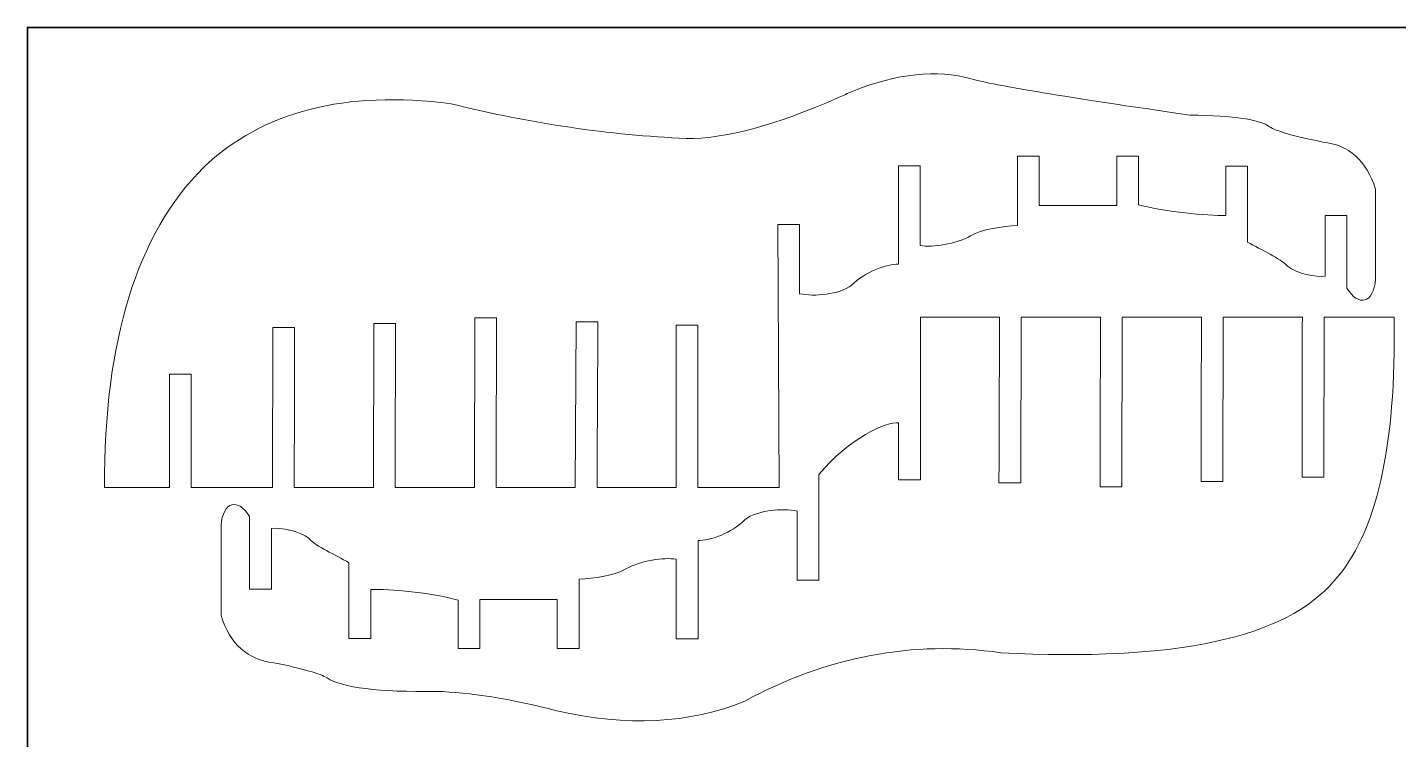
# Model space of a CAD drawing. Header units: inches. Extents: x -777 to 162, y -556 to 220.
# Drawn here: x -294.8 to -117, y -11.7 to 80.7 of the extents above; entities that cross this region are included whole.
import ezdxf

# ---------------------------------------------------------------- set-up
doc = ezdxf.new("R2010")
doc.units = ezdxf.units.IN
doc.header["$MEASUREMENT"] = 0
doc.layers.add('Layer 1', color=1, linetype='Continuous')
doc.layers.add('Layer 2', color=5, linetype='Continuous')

msp = doc.modelspace()

# ---------------------------------------------------------------- linework, layer by layer
at = {"layer": 'Layer 1', "lineweight": 9}
for points, knots in [([(-133.7584, 67.781), (-134.8675, 68.7163), (-138.3153, 69.2276), (-144.1024, 69.3147), (-144.1024, 69.3147), (-160.009, 71.6029), (-169.4564, 73.1629), (-172.4431, 73.9939), (-172.4431, 73.9939), (-176.8666, 75.2492), (-182.0074, 74.7112), (-187.8656, 72.38), (-187.8656, 72.38), (-188.4335, 72.1183), (-188.9941, 71.865), (-189.5467, 71.6208), (-189.5467, 71.6208), (-197.8408, 67.9501), (-204.4538, 66.1707), (-209.3854, 66.283), (-209.3854, 66.283), (-219.3085, 66.7014), (-229.4706, 68.1958), (-239.8723, 70.7661)], [0, 0, 0, 0, 0.16666667, 0.16666667, 0.16666667, 0.16666668, 0.33333333, 0.33333333, 0.33333333, 0.33333334, 0.5, 0.5, 0.5, 0.50000001, 0.66666667, 0.66666667, 0.66666667, 0.66666668, 0.83333333, 0.83333333, 0.83333333, 0.83333334, 1, 1, 1, 1]), ([(-239.8723, 70.7661), (-253.5609, 72.5597), (-264.261, 69.8097), (-271.9723, 62.5172), (-271.9723, 62.5172), (-280.6054, 53.8772), (-284.8839, 40.0422), (-284.8073, 21.0127)], [0, 0, 0, 0, 0.5, 0.5, 0.5, 0.50000001, 1, 1, 1, 1]), ([(-123.7052, 46.8656), (-122.2585, 44.4419), (-120.2345, 44.8308), (-119.9968, 48.0324), (-119.9968, 48.0324), (-119.9968, 51.9221), (-119.9968, 55.8122), (-119.9968, 59.7023), (-119.9968, 59.7023), (-121.1964, 63.4123), (-123.4752, 65.4469), (-126.8326, 65.8062), (-126.8326, 65.8062), (-130.6401, 66.584), (-132.9488, 67.2423), (-133.7584, 67.781)], [0, 0, 0, 0, 0.25, 0.25, 0.25, 0.25000001, 0.5, 0.5, 0.5, 0.50000001, 0.75, 0.75, 0.75, 0.75000001, 1, 1, 1, 1]), ([(-181.8481, 49.9699), (-181.8481, 49.9699), (-181.8481, 62.7096), (-181.8481, 62.7096), (-181.8481, 62.7096), (-181.8481, 62.7096), (-179.0288, 62.7096), (-179.0288, 62.7096), (-179.0288, 62.7096), (-179.0288, 62.7096), (-179.0288, 52.3784), (-179.0288, 52.3784)], [0, 0, 0, 0, 0.33333333, 0.33333333, 0.33333333, 0.33333334, 0.66666667, 0.66666667, 0.66666667, 0.66666668, 1, 1, 1, 1]), ([(-166.4234, 54.9815), (-166.4234, 54.9815), (-166.4234, 63.966), (-166.4234, 63.966), (-166.4234, 63.966), (-166.4234, 63.966), (-163.604, 63.966), (-163.604, 63.966), (-163.604, 63.966), (-163.604, 63.966), (-163.604, 57.6), (-163.604, 57.6)], [0, 0, 0, 0, 0.33333333, 0.33333333, 0.33333333, 0.33333334, 0.66666667, 0.66666667, 0.66666667, 0.66666668, 1, 1, 1, 1]), ([(-153.5527, 57.5996), (-153.5527, 57.5996), (-153.5527, 63.9656), (-153.5527, 63.9656), (-153.5527, 63.9656), (-153.5527, 63.9656), (-150.7333, 63.9656), (-150.7333, 63.9656), (-150.7333, 63.9656), (-150.7333, 63.9656), (-150.7333, 57.6896), (-150.7333, 57.6896)], [0, 0, 0, 0, 0.33333333, 0.33333333, 0.33333333, 0.33333334, 0.66666667, 0.66666667, 0.66666667, 0.66666668, 1, 1, 1, 1]), ([(-139.4088, 56.2988), (-139.4088, 56.2988), (-139.4088, 62.6644), (-139.4088, 62.6644), (-139.4088, 62.6644), (-139.4088, 62.6644), (-136.5894, 62.6644), (-136.5894, 62.6644), (-136.5894, 62.6644), (-136.5894, 62.6644), (-136.5894, 52.8428), (-136.5894, 52.8428)], [0, 0, 0, 0, 0.33333333, 0.33333333, 0.33333333, 0.33333334, 0.66666667, 0.66666667, 0.66666667, 0.66666668, 1, 1, 1, 1]), ([(-197.3133, 21.0127), (-197.3133, 21.0127), (-197.5134, 55.1189), (-197.5134, 55.1189), (-197.5134, 55.1189), (-197.5134, 55.1189), (-194.6941, 55.1189), (-194.6941, 55.1189), (-194.6941, 55.1189), (-194.6941, 55.1189), (-194.6941, 46.1494), (-194.6941, 46.1494)], [0, 0, 0, 0, 0.33333333, 0.33333333, 0.33333333, 0.33333334, 0.66666667, 0.66666667, 0.66666667, 0.66666668, 1, 1, 1, 1]), ([(-126.5246, 48.4038), (-126.5246, 48.4038), (-126.5246, 56.2682), (-126.5246, 56.2682), (-126.5246, 56.2682), (-126.5246, 56.2682), (-123.7052, 56.2682), (-123.7052, 56.2682), (-123.7052, 56.2682), (-123.7052, 56.2682), (-123.7052, 46.866), (-123.7052, 46.866)], [0, 0, 0, 0, 0.33333333, 0.33333333, 0.33333333, 0.33333334, 0.66666667, 0.66666667, 0.66666667, 0.66666668, 1, 1, 1, 1]), ([(-166.4234, 54.9819), (-168.3275, 54.9232), (-171.144, 54.4738), (-172.5079, 53.6355), (-172.5079, 53.6355), (-174.4456, 52.5581), (-177.4075, 52.139), (-179.0288, 52.3788)], [0, 0, 0, 0, 0.5, 0.5, 0.5, 0.50000001, 1, 1, 1, 1]), ([(-126.5246, 48.4038), (-127.7187, 48.2649), (-130.1389, 48.6964), (-131.4198, 49.7006), (-131.4198, 49.7006), (-132.3088, 50.7477), (-134.8209, 51.7952), (-136.5894, 52.8428)], [0, 0, 0, 0, 0.5, 0.5, 0.5, 0.50000001, 1, 1, 1, 1]), ([(-181.8481, 49.9699), (-183.3484, 49.9852), (-186.1707, 49.0726), (-187.9498, 47.232), (-187.9498, 47.232), (-189.5798, 46.0204), (-192.7498, 45.7456), (-194.6941, 46.1494)], [0, 0, 0, 0, 0.5, 0.5, 0.5, 0.50000001, 1, 1, 1, 1]), ([(-255.9392, -3.6699), (-253.9702, -4.9397), (-249.2485, -5.5218), (-241.7752, -5.4176), (-241.7752, -5.4176), (-237.4115, -5.5371), (-232.2108, -6.374), (-226.1733, -7.9281), (-226.1733, -7.9281), (-217.0872, -10.0202), (-208.9575, -9.6018), (-201.7842, -6.6729), (-201.7842, -6.6729), (-191.084, -0.8747), (-180.0252, 1.2174), (-168.6078, -0.3965), (-168.6078, -0.3965), (-145.9521, -1.592), (-131.5458, 1.5159), (-125.3887, 8.9284), (-125.3887, 8.9284), (-119.8958, 14.8818), (-117.2973, 26.2722), (-117.5947, 43.0984)], [0, 0, 0, 0, 0.16666667, 0.16666667, 0.16666667, 0.16666668, 0.33333333, 0.33333333, 0.33333333, 0.33333334, 0.5, 0.5, 0.5, 0.50000001, 0.66666667, 0.66666667, 0.66666667, 0.66666668, 0.83333333, 0.83333333, 0.83333333, 0.83333334, 1, 1, 1, 1]), ([(-236.8502, 21.0127), (-236.8502, 21.0127), (-236.7974, 43.0167), (-236.7974, 43.0167), (-236.7974, 43.0167), (-236.7974, 43.0167), (-233.978, 43.0167), (-233.978, 43.0167), (-233.978, 43.0167), (-233.978, 43.0167), (-234.0308, 21.0127), (-234.0308, 21.0127)], [0, 0, 0, 0, 0.33333333, 0.33333333, 0.33333333, 0.33333334, 0.66666667, 0.66666667, 0.66666667, 0.66666668, 1, 1, 1, 1]), ([(-179.0192, 43.0984), (-179.0192, 43.0984), (-179.0192, 22.0329), (-179.0192, 22.0329), (-179.0192, 22.0329), (-179.0192, 22.0329), (-181.8386, 22.0329), (-181.8386, 22.0329), (-181.8386, 22.0329), (-181.8386, 22.0329), (-181.8386, 29.387), (-181.8386, 29.387)], [0, 0, 0, 0, 0.33333333, 0.33333333, 0.33333333, 0.33333334, 0.66666667, 0.66666667, 0.66666667, 0.66666668, 1, 1, 1, 1]), ([(-165.9338, 43.0992), (-165.9338, 43.0992), (-166.0122, 21.6119), (-166.0122, 21.6119), (-166.0122, 21.6119), (-166.0122, 21.6119), (-168.8316, 21.6119), (-168.8316, 21.6119), (-168.8316, 21.6119), (-168.8316, 21.6119), (-168.7532, 43.0992), (-168.7532, 43.0992)], [0, 0, 0, 0, 0.33333333, 0.33333333, 0.33333333, 0.33333334, 0.66666667, 0.66666667, 0.66666667, 0.66666668, 1, 1, 1, 1]), ([(-152.8477, 43.0984), (-152.8477, 43.0984), (-152.9005, 21.0944), (-152.9005, 21.0944), (-152.9005, 21.0944), (-152.9005, 21.0944), (-155.7195, 21.0944), (-155.7195, 21.0944), (-155.7195, 21.0944), (-155.7195, 21.0944), (-155.6667, 43.0984), (-155.6667, 43.0984)], [0, 0, 0, 0, 0.33333333, 0.33333333, 0.33333333, 0.33333334, 0.66666667, 0.66666667, 0.66666667, 0.66666668, 1, 1, 1, 1]), ([(-139.7601, 43.0984), (-139.7601, 43.0984), (-139.8013, 21.8091), (-139.8013, 21.8091), (-139.8013, 21.8091), (-139.8013, 21.8091), (-142.6203, 21.8091), (-142.6203, 21.8091), (-142.6203, 21.8091), (-142.6203, 21.8091), (-142.5791, 43.0984), (-142.5791, 43.0984)], [0, 0, 0, 0, 0.33333333, 0.33333333, 0.33333333, 0.33333334, 0.66666667, 0.66666667, 0.66666667, 0.66666668, 1, 1, 1, 1]), ([(-126.675, 43.0984), (-126.675, 43.0984), (-126.7162, 22.3639), (-126.7162, 22.3639), (-126.7162, 22.3639), (-126.7162, 22.3639), (-129.5356, 22.3639), (-129.5356, 22.3639), (-129.5356, 22.3639), (-129.5356, 22.3639), (-129.4944, 43.0984), (-129.4944, 43.0984)], [0, 0, 0, 0, 0.33333333, 0.33333333, 0.33333333, 0.33333334, 0.66666667, 0.66666667, 0.66666667, 0.66666668, 1, 1, 1, 1]), ([(-263.0225, 21.0127), (-263.0225, 21.0127), (-262.9813, 41.7472), (-262.9813, 41.7472), (-262.9813, 41.7472), (-262.9813, 41.7472), (-260.1623, 41.7472), (-260.1623, 41.7472), (-260.1623, 41.7472), (-260.1623, 41.7472), (-260.2035, 21.0127), (-260.2035, 21.0127)], [0, 0, 0, 0, 0.33333333, 0.33333333, 0.33333333, 0.33333334, 0.66666667, 0.66666667, 0.66666667, 0.66666668, 1, 1, 1, 1]), ([(-249.9374, 21.0127), (-249.9374, 21.0127), (-249.8963, 42.302), (-249.8963, 42.302), (-249.8963, 42.302), (-249.8963, 42.302), (-247.0769, 42.302), (-247.0769, 42.302), (-247.0769, 42.302), (-247.0769, 42.302), (-247.1181, 21.0127), (-247.1181, 21.0127)], [0, 0, 0, 0, 0.33333333, 0.33333333, 0.33333333, 0.33333334, 0.66666667, 0.66666667, 0.66666667, 0.66666668, 1, 1, 1, 1]), ([(-223.7641, 21.0127), (-223.7641, 21.0127), (-223.6507, 42.4999), (-223.6507, 42.4999), (-223.6507, 42.4999), (-223.6507, 42.4999), (-220.8313, 42.4999), (-220.8313, 42.4999), (-220.8313, 42.4999), (-220.8313, 42.4999), (-220.9447, 21.0127), (-220.9447, 21.0127)], [0, 0, 0, 0, 0.33333333, 0.33333333, 0.33333333, 0.33333334, 0.66666667, 0.66666667, 0.66666667, 0.66666668, 1, 1, 1, 1]), ([(-210.6783, 21.0127), (-210.6783, 21.0127), (-210.6783, 42.0782), (-210.6783, 42.0782), (-210.6783, 42.0782), (-210.6783, 42.0782), (-207.8589, 42.0782), (-207.8589, 42.0782), (-207.8589, 42.0782), (-207.8589, 42.0782), (-207.8589, 21.0127), (-207.8589, 21.0127)], [0, 0, 0, 0, 0.33333333, 0.33333333, 0.33333333, 0.33333334, 0.66666667, 0.66666667, 0.66666667, 0.66666668, 1, 1, 1, 1]), ([(-276.3754, 21.0123), (-276.3754, 21.0123), (-276.3754, 35.6969), (-276.3754, 35.6969), (-276.3754, 35.6969), (-276.3754, 35.6969), (-273.5561, 35.6969), (-273.5561, 35.6969), (-273.5561, 35.6969), (-273.5561, 35.6969), (-273.5561, 21.0123), (-273.5561, 21.0123)], [0, 0, 0, 0, 0.33333333, 0.33333333, 0.33333333, 0.33333334, 0.66666667, 0.66666667, 0.66666667, 0.66666668, 1, 1, 1, 1]), ([(-192.1837, 22.7046), (-192.1837, 22.7046), (-192.1837, 8.9922), (-192.1837, 8.9922), (-192.1837, 8.9922), (-192.1837, 8.9922), (-195.0031, 8.9922), (-195.0031, 8.9922), (-195.0031, 8.9922), (-195.0031, 8.9922), (-195.0031, 17.9617), (-195.0031, 17.9617)], [0, 0, 0, 0, 0.33333333, 0.33333333, 0.33333333, 0.33333334, 0.66666667, 0.66666667, 0.66666667, 0.66666668, 1, 1, 1, 1]), ([(-284.8073, 21.0127), (-283.5822, 21.0127), (-282.2646, 21.0127), (-280.8544, 21.0127), (-280.8544, 21.0127), (-279.6096, 21.0127), (-277.7642, 21.0123), (-276.3754, 21.0123)], [0, 0, 0, 0, 0.5, 0.5, 0.5, 0.50000001, 1, 1, 1, 1]), ([(-265.9923, 17.2455), (-267.439, 19.6693), (-269.4631, 19.2804), (-269.7007, 16.0788), (-269.7007, 16.0788), (-269.7007, 12.189), (-269.7007, 8.2989), (-269.7007, 4.4088), (-269.7007, 4.4088), (-268.5012, 0.6988), (-266.2223, -1.3358), (-262.8649, -1.6951), (-262.8649, -1.6951), (-259.0574, -2.4729), (-256.7487, -3.1312), (-255.9392, -3.6699)], [0, 0, 0, 0, 0.25, 0.25, 0.25, 0.25000001, 0.5, 0.5, 0.5, 0.50000001, 0.75, 0.75, 0.75, 0.75000001, 1, 1, 1, 1]), ([(-207.849, 14.1412), (-206.3488, 14.1259), (-203.5268, 15.0385), (-201.7477, 16.8792), (-201.7477, 16.8792), (-200.1177, 18.0907), (-196.9473, 18.3655), (-195.0031, 17.9617)], [0, 0, 0, 0, 0.5, 0.5, 0.5, 0.50000001, 1, 1, 1, 1]), ([(-263.1729, 15.7073), (-263.1729, 15.7073), (-263.1729, 7.843), (-263.1729, 7.843), (-263.1729, 7.843), (-263.1729, 7.843), (-265.9923, 7.843), (-265.9923, 7.843), (-265.9923, 7.843), (-265.9923, 7.843), (-265.9923, 17.2451), (-265.9923, 17.2451)], [0, 0, 0, 0, 0.33333333, 0.33333333, 0.33333333, 0.33333334, 0.66666667, 0.66666667, 0.66666667, 0.66666668, 1, 1, 1, 1]), ([(-263.1729, 15.7073), (-261.9789, 15.8462), (-259.5586, 15.4147), (-258.2778, 14.4105), (-258.2778, 14.4105), (-257.3888, 13.3634), (-254.8767, 12.3162), (-253.1081, 11.2687)], [0, 0, 0, 0, 0.5, 0.5, 0.5, 0.50000001, 1, 1, 1, 1]), ([(-207.849, 14.1412), (-207.849, 14.1412), (-207.849, 1.4015), (-207.849, 1.4015), (-207.849, 1.4015), (-207.849, 1.4015), (-210.6684, 1.4015), (-210.6684, 1.4015), (-210.6684, 1.4015), (-210.6684, 1.4015), (-210.6684, 11.7327), (-210.6684, 11.7327)], [0, 0, 0, 0, 0.33333333, 0.33333333, 0.33333333, 0.33333334, 0.66666667, 0.66666667, 0.66666667, 0.66666668, 1, 1, 1, 1]), ([(-250.2887, 7.8127), (-250.2887, 7.8127), (-250.2887, 1.447), (-250.2887, 1.447), (-250.2887, 1.447), (-250.2887, 1.447), (-253.1081, 1.447), (-253.1081, 1.447), (-253.1081, 1.447), (-253.1081, 1.447), (-253.1081, 11.2687), (-253.1081, 11.2687)], [0, 0, 0, 0, 0.33333333, 0.33333333, 0.33333333, 0.33333334, 0.66666667, 0.66666667, 0.66666667, 0.66666668, 1, 1, 1, 1]), ([(-223.2745, 9.1292), (-221.3704, 9.1879), (-218.5535, 9.6373), (-217.1896, 10.4756), (-217.1896, 10.4756), (-215.2519, 11.553), (-212.2897, 11.9722), (-210.6684, 11.7323)], [0, 0, 0, 0, 0.5, 0.5, 0.5, 0.50000001, 1, 1, 1, 1]), ([(-223.2745, 9.1296), (-223.2745, 9.1296), (-223.2745, 0.1451), (-223.2745, 0.1451), (-223.2745, 0.1451), (-223.2745, 0.1451), (-226.0939, 0.1451), (-226.0939, 0.1451), (-226.0939, 0.1451), (-226.0939, 0.1451), (-226.0939, 6.5111), (-226.0939, 6.5111)], [0, 0, 0, 0, 0.33333333, 0.33333333, 0.33333333, 0.33333334, 0.66666667, 0.66666667, 0.66666667, 0.66666668, 1, 1, 1, 1]), ([(-236.1452, 6.5115), (-236.1452, 6.5115), (-236.1452, 0.1455), (-236.1452, 0.1455), (-236.1452, 0.1455), (-236.1452, 0.1455), (-238.9646, 0.1455), (-238.9646, 0.1455), (-238.9646, 0.1455), (-238.9646, 0.1455), (-238.9646, 6.4215), (-238.9646, 6.4215)], [0, 0, 0, 0, 0.33333333, 0.33333333, 0.33333333, 0.33333334, 0.66666667, 0.66666667, 0.66666667, 0.66666668, 1, 1, 1, 1])]:
    msp.add_open_spline(points, degree=3, knots=knots, dxfattribs=at)
for points in [[(-163.604, 57.6), (-161.042, 57.6), (-156.1147, 57.6), (-153.5527, 57.6)], [(-139.4088, 56.2988), (-141.883, 56.2543), (-147.2349, 56.7176), (-150.7333, 57.6896)], [(-179.0192, 43.0984), (-175.9385, 43.0984), (-170.9394, 43.0988), (-168.7532, 43.0988)], [(-165.9338, 43.0988), (-162.5524, 43.0988), (-157.5526, 43.0984), (-155.6667, 43.0984)], [(-142.5791, 43.0984), (-144.8849, 43.0984), (-149.8851, 43.0984), (-152.8477, 43.0984)], [(-129.4944, 43.0984), (-132.2187, 43.0984), (-137.2174, 43.0984), (-139.7601, 43.0984)], [(-117.5947, 43.0984), (-120.8537, 43.0984), (-124.6689, 43.0984), (-126.675, 43.0984)], [(-192.1837, 22.7046), (-188.2931, 27.3419), (-183.4012, 29.656), (-181.8386, 29.3867)], [(-273.5561, 21.0127), (-270.2971, 21.0127), (-265.0287, 21.0127), (-263.0225, 21.0127)], [(-260.2035, 21.0127), (-257.4792, 21.0127), (-252.4802, 21.0127), (-249.9374, 21.0127)], [(-247.1181, 21.0127), (-244.8123, 21.0127), (-239.8128, 21.0127), (-236.8502, 21.0127)], [(-223.7641, 21.013), (-227.1455, 21.013), (-232.1449, 21.0127), (-234.0308, 21.0127)], [(-210.6783, 21.0127), (-213.759, 21.0127), (-218.7585, 21.013), (-220.9447, 21.013)], [(-207.8589, 21.0127), (-205.1041, 21.0127), (-200.0121, 21.0127), (-197.3133, 21.0127)], [(-250.2887, 7.8127), (-247.8145, 7.8572), (-242.463, 7.3935), (-238.9646, 6.4215)], [(-226.0939, 6.5111), (-228.6559, 6.5111), (-233.5832, 6.5111), (-236.1452, 6.5111)]]:
    msp.add_open_spline(points, degree=3, dxfattribs=at)
at = {"layer": 'Layer 2', "lineweight": 35}
msp.add_open_spline([(162.3996, 80.669), (162.3996, 80.669), (162.3996, -224.131), (162.3996, -224.131), (162.3996, -224.131), (162.3996, -224.131), (-294.8005, -224.131), (-294.8005, -224.131), (-294.8005, -224.131), (-294.8005, -224.131), (-294.8005, 80.669), (-294.8005, 80.669), (-294.8005, 80.669), (-294.8005, 80.669), (162.3996, 80.669), (162.3996, 80.669)], degree=3, knots=[0, 0, 0, 0, 0.25, 0.25, 0.25, 0.25000001, 0.5, 0.5, 0.5, 0.50000001, 0.75, 0.75, 0.75, 0.75000001, 1, 1, 1, 1], dxfattribs=at)

doc.saveas('drawing.dxf')
